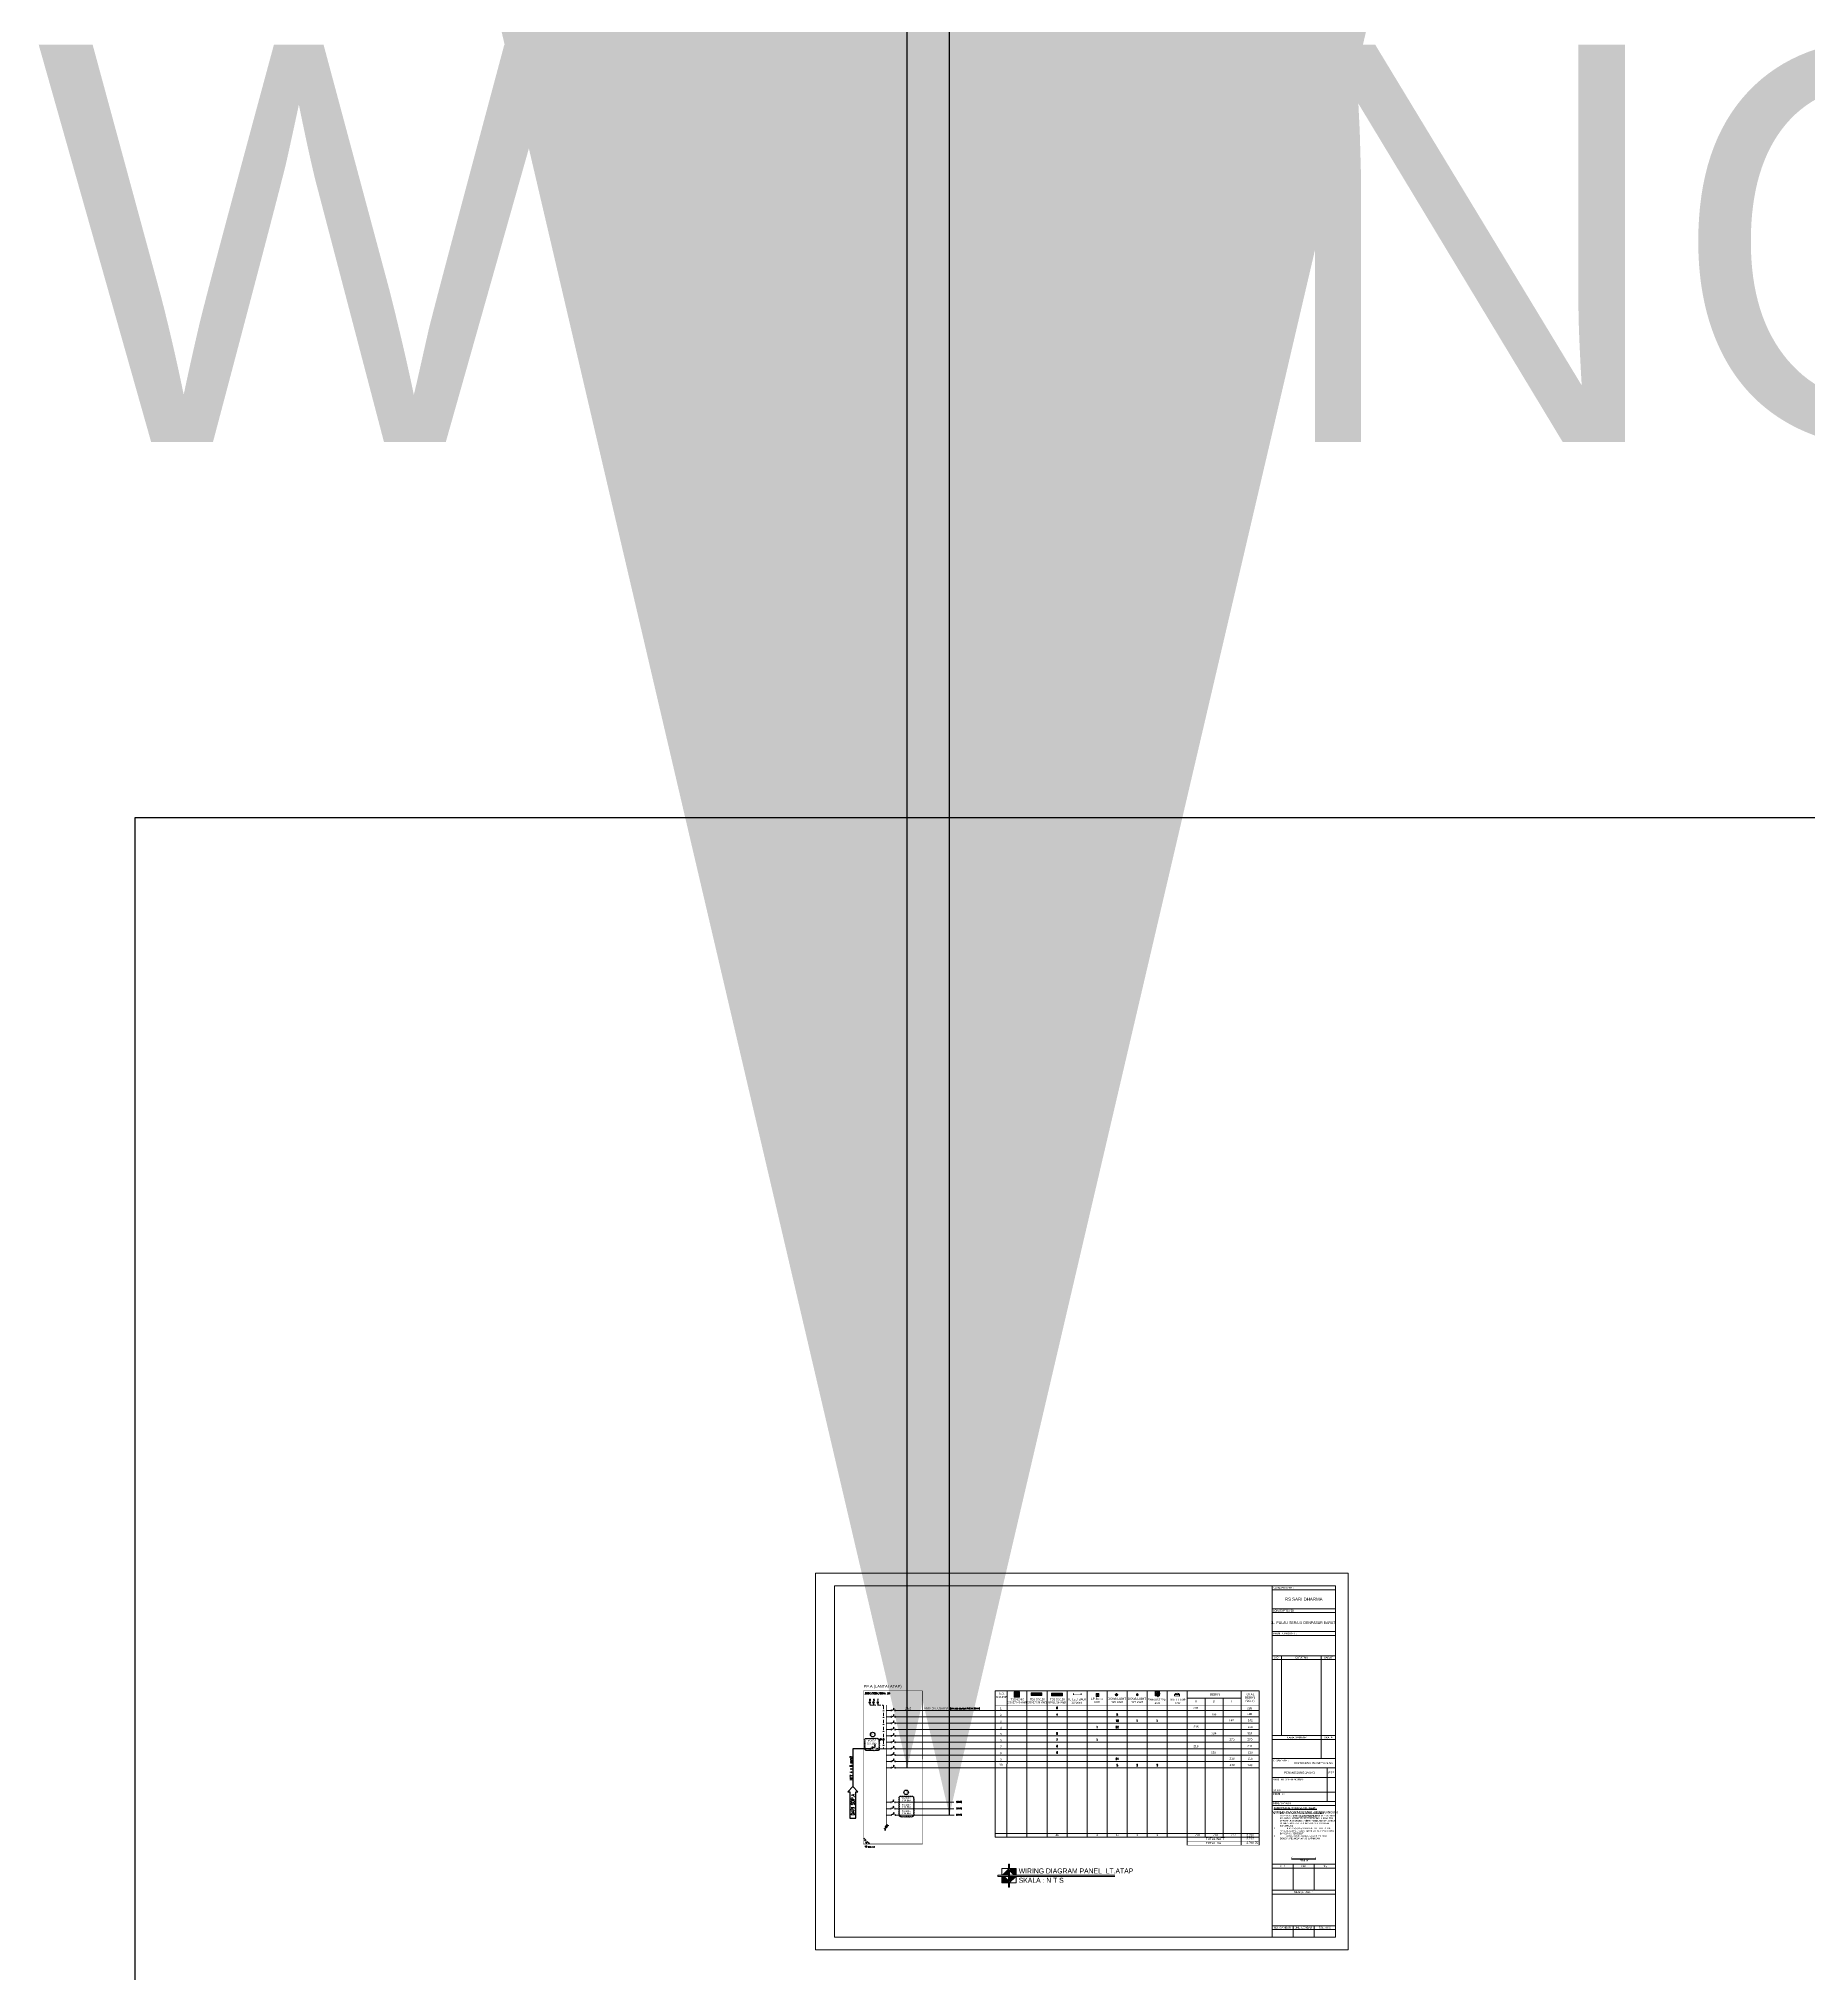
# Model space of a CAD drawing. Header units: inches. Extents: x 31310 to 32350, y 3900 to 5049.
# Drawn here: x 31309.5 to 31588.6, y 4744.3 to 5049.3 of the extents above; entities that cross this region are included whole.
import ezdxf
from ezdxf.enums import TextEntityAlignment as Align

# ---------------------------------------------------------------- set-up
doc = ezdxf.new("R2010")
doc.units = ezdxf.units.IN
doc.header["$MEASUREMENT"] = 0
for name, pattern in [('DASHDOT', [1, 0.5, -0.25, 0, -0.25]), ('DASHDOT2', [0.5, 0.25, -0.125, 0, -0.125]), ('HIDDEN', [0.375, 0.25, -0.125]), ('PHANTOM', [2.5, 1.25, -0.25, 0.25, -0.25, 0.25, -0.25])]:
    doc.linetypes.add(name, pattern=pattern)
doc.layers.add('-KLAMP', color=7, linetype='HIDDEN', lineweight=30, true_color=0x0a0aff)
doc.layers.add('-LAMP', color=7, linetype='Continuous', lineweight=18, true_color=0xff0a0a)
for name, color, linetype in [('-LINE', 1, 'Continuous'), ('-TXT', 7, 'Continuous'), ('BANTU', 7, 'Continuous'), ('COMP', 9, 'Continuous'), ('dg', 8, 'Continuous'), ('DIM', 1, 'Continuous'), ('KBL1', 4, 'Continuous'), ('KBL2', 200, 'Continuous'), ('LL', 6, 'Continuous'), ('PNL', 5, 'Continuous'), ('TEXTKOP', 7, 'Continuous'), ('TXT-ME', 7, 'Continuous')]:
    doc.layers.add(name, color=color, linetype=linetype)
for name, color, linetype, lineweight in [('A-FURN-EQPM', 177, 'Continuous', 0), ('garis elektrikal', 7, 'DASHDOT2', 25), ('Garis tebal', 30, 'Continuous', 0), ('US 0 Sanitair', 9, 'Continuous', 0), ('US-Elevation', 9, 'Continuous', 5), ('US-Text', 42, 'Continuous', 5)]:
    doc.layers.add(name, color=color, linetype=linetype, lineweight=lineweight)
doc.layers.add('KB FRC', color=7, linetype='Continuous', true_color=0xf2180d)
doc.layers.add('LAMPU', color=7, linetype='Continuous', true_color=0xff05ff)
doc.styles.add('1 100', font='GOTHIC.TTF')
doc.styles.add('1 200', font='GOTHIC.TTF', dxfattribs={"height": 300})
doc.styles.add('Arial Narrow', font='ARIALN.TTF')
doc.styles.add('Grap', font='')
doc.styles.add('HF-SM', font='SIMPLEX.SHX', dxfattribs={"width": 0.9, "height": 2.5})
doc.styles.add('RS', font='ROMANS.SHX', dxfattribs={"width": 0.8})
doc.styles.add('S4', font='arial.ttf', dxfattribs={"height": 2.7})
doc.styles.add('SAS2', font='arial.ttf', dxfattribs={"height": 4})
doc.styles.add('TXT', font='romans.shx', dxfattribs={"width": 0.85, "height": 0.25})
doc.styles.get('Grap').set_extended_font_data('Graphite Light')
doc.dimstyles.new('dim200', dxfattribs={"dimscale": 2, "dimtxt": 0.17, "dimasz": 0.12, "dimexe": 0.15, "dimexo": 0.1, "dimgap": 0.06, "dimtad": 1, "dimdec": 1, "dimlfac": 100, "dimzin": 12, "dimdsep": 46, "dimtxsty": 'Grap', "dimblk": 'ar1', "dimcen": 0.09, "dimclrd": 243, "dimclre": 243, "dimclrt": 256, "dimadec": 0, "dimazin": 0, "dimtfac": 1, "dimtdec": 1, "dimtix": 1, "dimtmove": 0, "dimatfit": 3, "dimldrblk": 'ar2', "dimfxl": 1, "dimtolj": 1, "dimtzin": 0, "dimarcsym": 0})

# ---------------------------------------------------------------- blocks, each defined once
blk = doc.blocks.new('A$C5E321F3B')
at = {"layer": 'BANTU'}
for p, q in [((0, 0.5), (1.3, 0.5)), ((0.2, 0.4), (1.1, 0.4)), ((0.4, 1.7), (3.7, 5)), ((0.4, 0.2), (0.9, 0.2)), ((0.6, 3.9), (3.1, 6.3)), ((0.6, 3.2), (3.1, 5.7)), ((0.6, 2.6), (3.1, 5)), ((0.6, 0.2), (0.6, 0))]:
    blk.add_line(p, q, dxfattribs=at)
at = {"layer": 'BANTU', "linetype": 'HIDDEN'}
for q in [(3.1, 3.7), (0.6, 0.5)]:
    blk.add_line((0.6, 1.3), q, dxfattribs=at)
at = {"layer": 'BANTU'}
for centre in [(0.2, 1.5), (3.8, 5.1)]:
    blk.add_circle(centre, 0.215, dxfattribs=at)
blk = doc.blocks.new('-DL PLC 2x11W')
at = {"layer": '-LAMP'}
for p, q in [((-0.17, 0), (0.17, 0)), ((0, 0.17), (0, -0.17))]:
    blk.add_line(p, q, dxfattribs=at)
at = {"layer": 'LAMPU', "lineweight": 30}
blk.add_circle((0, 0), 0.128, dxfattribs=at)
blk = doc.blocks.new('-DL PLC 1x11W')
at = {"layer": '-LAMP'}
for p, q in [((-0.11, 0.1), (0.11, -0.1)), ((0.11, 0.1), (-0.11, -0.1))]:
    blk.add_line(p, q, dxfattribs=at)
at = {"layer": 'LAMPU', "lineweight": 30}
blk.add_circle((0, 0), 0.104, dxfattribs=at)
blk = doc.blocks.new('-BARET 18W')
at = {"layer": '-LAMP', "ltscale": 0.5}
blk.add_lwpolyline([(-0.18, 0.18), (0.18, 0.18), (0.18, -0.18), (-0.18, -0.18)], close=True, dxfattribs=at)
blk.add_circle((0, 0), 0.0768, dxfattribs=at)
blk = doc.blocks.new('fann')
at = {"layer": 'garis elektrikal'}
h = blk.add_hatch(color=251, dxfattribs=at)
h.paths.add_polyline_path([(86746, 557120), (86821, 557120, 0.4142136), (86708, 557232), (86708, 557157, -0.4142136)])
h.paths.add_polyline_path([(86671, 557120), (86596, 557120, 0.4142136), (86708, 557007), (86708, 557082, -0.4142136)])
for p, q in [((86896, 557120), (86521, 557120)), ((86708, 557307), (86708, 556932))]:
    blk.add_line(p, q, dxfattribs=at)
at = {"layer": 'Garis tebal', "color": 3}
blk.add_lwpolyline([(86596, 556970), (86821, 556970, 0.4142136), (86858, 557007), (86858, 557232, 0.4142136), (86821, 557270), (86596, 557270, 0.4142136), (86558, 557232), (86558, 557007, 0.4142136)], format="xyb", close=True, dxfattribs=at)
at = {"layer": 'Garis tebal', "color": 251, "lineweight": -2}
blk.add_lwpolyline([(86596, 557007), (86821, 557007), (86821, 557232), (86596, 557232)], close=True, dxfattribs=at)
at = {"layer": 'Garis tebal', "color": 1}
for radius in [112, 37.5]:
    blk.add_circle((86708, 557120), radius, dxfattribs=at)
at = {"insert": (86616, 556950), "char_height": 75, "width": 84.59, "attachment_point": 1, "style": 'RS'}
blk.add_mtext('{\\fBankGothic Lt BT|b0|i0|c0|p34;\\C3;FAN}', dxfattribs=at)
blk = doc.blocks.new('-TL 1x36W BALK')
at = {"layer": '-LAMP', "ltscale": 0.5}
for p, q in [((-0.48, -0.08), (-0.48, 0.08)), ((0.48, -0.08), (0.48, 0.08))]:
    blk.add_line(p, q, dxfattribs=at)
at = {"layer": '-LAMP', "ltscale": 0.5, "const_width": 0.04}
blk.add_lwpolyline([(0.48, 0), (-0.48, 0)], close=True, dxfattribs=at)
blk = doc.blocks.new('ar1')
at = {"color": 251, "ltscale": 0.13}
for p, q in [((0, 1.05949), (0, -1.05949)), ((1.05949, 0), (-1.05949, 0))]:
    blk.add_line(p, q, dxfattribs=at)
at = {"color": 5, "ltscale": 0.13}
blk.add_line((-0.50051, -0.50051), (0.50051, 0.50051), dxfattribs=at)
blk = doc.blocks.new('ar2')
at = {"layer": 'dg', "color": 251, "ltscale": 0.13}
for points in [[(-0.91175, 0), (-1.07564, 0.25133), (0, 0)], [(-0.91175, 0), (-1.07564, -0.25133), (0, 0)]]:
    blk.add_solid(points, dxfattribs=at)
at = {"layer": 'DIM', "color": 251, "ltscale": 0.13}
blk.add_line((0, 0), (-1.29079, 0), dxfattribs=at)
blk = doc.blocks.new('_ClosedBlank')
at = {"color": 0, "linetype": 'ByBlock', "lineweight": -2}
for p, q in [((-1, 0.2), (0, 0)), ((-1, 0.2), (-1, -0.2)), ((0, 0), (-1, -0.2))]:
    blk.add_line(p, q, dxfattribs=at)
blk = doc.blocks.new('-mcb1p')
at = {"layer": '-LINE', "color": 7}
blk.add_line((0.52, 0.01), (0.46, 0.22), dxfattribs=at)
at = {"layer": '-LINE', "color": 2, "const_width": 0.04}
blk.add_lwpolyline([(0.05, 0.01), (0.76, 0.18)], dxfattribs=at)
at = {"layer": '-LINE', "color": 7}
blk.add_lwpolyline([(0.3, 0.32), (0.36, 0.09)], dxfattribs=at)
at = {"layer": '-LINE', "color": 2}
for centre in [(0, 0), (0.79, 0)]:
    blk.add_circle(centre, 0.05, dxfattribs=at)
at = {"layer": '-LINE', "color": 7, "xscale": 0.1800000000000017, "yscale": 0.1800000000000017, "zscale": 0.1800000000000017, "rotation": 103.89650610379}
blk.add_blockref('_ClosedBlank', (0.26, 0.49), dxfattribs=at)
blk = doc.blocks.new('-mcb3p')
at = {"layer": '-LINE', "color": 7}
for p, q in [((0.49, 0.01), (0.43, 0.21)), ((0.56, 0), (0.49, 0.28)), ((0.61, 0.04), (0.56, 0.25))]:
    blk.add_line(p, q, dxfattribs=at)
at = {"layer": '-LINE', "color": 2, "const_width": 0.04}
blk.add_lwpolyline([(0.05, 0.01), (0.76, 0.18)], dxfattribs=at)
at = {"layer": '-LINE', "color": 7}
blk.add_lwpolyline([(0.27, 0.31), (0.33, 0.08)], dxfattribs=at)
at = {"layer": '-LINE', "color": 2}
for centre in [(0, 0), (0.79, 0)]:
    blk.add_circle(centre, 0.05, dxfattribs=at)
at = {"layer": '-LINE', "color": 7, "xscale": 0.1800000000000017, "yscale": 0.1800000000000017, "zscale": 0.1800000000000017, "rotation": 103.8965061037899}
blk.add_blockref('_ClosedBlank', (0.23, 0.49), dxfattribs=at)
blk = doc.blocks.new('REGWH')
at = {"layer": '-KLAMP', "linetype": 'ByBlock'}
h = blk.add_hatch(dxfattribs=at)
h.set_pattern_fill('ANSI31', color=256, scale=0.3)
h.set_pattern_definition([(45, (-63.111977, -965.23732), (-0.0265165043, 0.0265165043), [])])
h.paths.add_polyline_path([(-0.81, 1), (0.37, 1), (0.37, 0.72), (-0.81, 0.72)])
at = {"layer": '-LAMP'}
for p, q in [((-0.82, 1.01), (0.38, 1.01)), ((-0.82, 1.01), (-0.82, 0.71)), ((-0.82, 0.71), (0.38, 0.71)), ((-0.81, 1), (0.37, 1)), ((-0.81, 0.72), (-0.81, 1)), ((-0.81, 0.93), (0.37, 0.93)), ((-0.81, 0.89), (0.37, 0.89)), ((-0.81, 0.82), (0.37, 0.82)), ((-0.81, 0.77), (0.37, 0.77)), ((0.37, 0.72), (-0.81, 0.72)), ((0.37, 1), (0.37, 0.72)), ((0.38, 1.01), (0.38, 0.71))]:
    blk.add_line(p, q, dxfattribs=at)
blk = doc.blocks.new('TEHHW')
at = {"layer": '-LAMP'}
for p, q in [((-0.87, 0.54, 0), (0.33, 0.54, 0)), ((-0.87, 0.54, 0), (-0.87, 0.24, 0)), ((-0.87, 0.24, 0), (0.33, 0.24, 0)), ((-0.86, 0.53, 0), (0.32, 0.53, 0)), ((-0.86, 0.24, 0), (-0.86, 0.53, 0)), ((-0.86, 0.46, 0), (0.32, 0.46, 0)), ((-0.86, 0.42, 0), (0.32, 0.42, 0)), ((-0.86, 0.35, 0), (0.32, 0.35, 0)), ((-0.86, 0.3, 0), (0.32, 0.3, 0)), ((0.32, 0.24, 0), (-0.86, 0.24, 0)), ((0.32, 0.53, 0), (0.32, 0.24, 0)), ((0.33, 0.54, 0), (0.33, 0.24, 0))]:
    blk.add_line(p, q, dxfattribs=at)
blk.add_line((-0.87, 0.54, 0), (0.33, 0.24, 0))
blk = doc.blocks.new('LED PANEL')
at = {"layer": '-LAMP', "ltscale": 0.02}
h = blk.add_hatch(dxfattribs=at)
h.set_pattern_fill('ANSI31', color=256, scale=146.341125, style=0)
h.set_pattern_definition([(45, (-4744.29, 79197.612), (-12.93485, 12.93485), [])])
h.paths.add_polyline_path([(-4164, 79778), (-4744, 79778), (-4744, 79198), (-4164, 79198)])
at = {"layer": '-LAMP'}
for p, q in [((-4754, 79788), (-4154, 79788)), ((-4754, 79788), (-4754, 79188)), ((-4154, 79788), (-4154, 79188)), ((-4754, 79188), (-4154, 79188))]:
    blk.add_line(p, q, dxfattribs=at)
blk.add_lwpolyline([(-4744, 79778), (-4164, 79778), (-4164, 79198), (-4744, 79198)], close=True, dxfattribs=at)
at = {"color": 1}
blk.add_line((-4754, 79788), (-4154, 79188), dxfattribs=at)
blk = doc.blocks.new('EGSEHS')
at = {"layer": '-LAMP'}
for p, q in [((-0.43, 0.35), (-0.43, 0.23)), ((-0.08, 0.34), (-0.43, 0.35)), ((-0.43, 0.23), (-0.08, 0.23)), ((-0.08, 0.23), (-0.08, 0.34))]:
    blk.add_line(p, q, dxfattribs=at)
blk.add_arc((-0.26, 0.35), 0.212, 213.6098, 326.3902, dxfattribs=at)
blk = doc.blocks.new('erthrhhrthre')
for p, q in [((-229.5, 130.04), (-229.5, 40.94)), ((-103.5, 130.04), (-229.5, 130.04)), ((-103.5, 40.94), (-103.5, 130.04)), ((-121.5, 121.64), (-106.5, 121.64)), ((-121.5, 116.24), (-106.5, 116.24)), ((-121.5, 110.54), (-106.5, 110.54)), ((-121.5, 91.64), (-106.5, 91.64)), ((-121.5, 86.24), (-106.5, 86.24)), ((-121.5, 83.99), (-106.5, 83.99)), ((-121.5, 76.04), (-106.5, 76.04)), ((-121.5, 61.2), (-106.5, 61.2)), ((-121.5, 55.05), (-106.5, 55.05)), ((-121.5, 46.64), (-106.5, 46.64)), ((-229.5, 40.94), (-103.5, 40.94))]:
    blk.add_line(p, q)
at = {"color": 5}
for p, q in [((-225, 127.04), (-225, 43.94)), ((-106.5, 127.04), (-225, 127.04)), ((-121.5, 43.94), (-121.5, 127.04)), ((-106.5, 43.94), (-106.5, 127.04)), ((-225, 43.94), (-106.5, 43.94))]:
    blk.add_line(p, q, dxfattribs=at)
at = {"ltscale": 8}
for p, q in [((-121.5, 126.14), (-106.5, 126.14)), ((-121.5, 120.74), (-106.5, 120.74)), ((-121.5, 115.34), (-106.5, 115.34)), ((-119.25, 91.64), (-119.25, 110.54)), ((-109.86, 86.24), (-109.86, 110.54)), ((-121.5, 109.64), (-106.5, 109.64)), ((-121.5, 90.74), (-106.5, 90.74)), ((-108.47, 83.99), (-108.47, 76.04)), ((-121.5, 81.74), (-106.5, 81.74)), ((-121.5, 78.29), (-106.5, 78.29)), ((-121.5, 75.14), (-106.5, 75.14)), ((-121.5, 60.3), (-106.5, 60.3)), ((-116.5, 61.2), (-116.5, 55.05)), ((-111.5, 61.2), (-111.5, 55.05)), ((-121.5, 54.15), (-106.5, 54.15)), ((-121.5, 45.74), (-106.5, 45.74))]:
    blk.add_line(p, q, dxfattribs=at)
at = {"ltscale": 5}
for p, q in [((-116.5, 43.94), (-116.5, 46.64)), ((-111.5, 43.94), (-111.5, 46.64))]:
    blk.add_line(p, q, dxfattribs=at)
at = {"layer": 'A-FURN-EQPM', "color": 0, "linetype": 'ByBlock', "lineweight": -2, "ltscale": 0.25}
blk.add_lwpolyline([(-229.5, 40.94), (-103.5, 40.94), (-103.5, 130.04), (-229.5, 130.04)], close=True, dxfattribs=at)
at = {"layer": 'TEXTKOP', "style": '1 100'}
for s, height, p in [('NAMA PROYEK :', 0.45, (-121.25, 126.59)), ('LOKASI PROYEK :', 0.45, (-121.25, 121.19)), ('PEMILIK PROYEK :', 0.45, (-121.25, 115.79)), ('DIGAMBAR :', 0.45, (-121.25, 85.75)), ('I PUTU NOVA PRASETYA S.Ars', 0.45, (-116.26, 85.14)), ('ARSITEK / PERENCANA :', 0.45, (-121.25, 81.25)), ('PEMILIK :', 0.45, (-121.25, 77.8)), ('NO SKA :', 0.346, (-121.23, 78.74)), ('PERNYATAAN :', 0.45, (-121.25, 75.59))]:
    blk.add_text(s, height=height, dxfattribs=at).set_placement(p, align=Align.MIDDLE_LEFT)
at = {"layer": 'TEXTKOP', "style": '1 100', "oblique": 0}
for s, height, p in [('RS SARI DHARMA', 0.75, (-114, 123.89)), ('JL. PULAU SERAM, DENPASAR BARAT ', 0.6, (-114.04, 118.35))]:
    blk.add_text(s, height=height, rotation=359.9915, dxfattribs=at).set_placement(p, align=Align.MIDDLE_CENTER)
at = {"layer": 'TEXTKOP', "style": '1 100'}
for s, height, p in [('NO.', 0.45, (-120.38, 110.09)), ('CATATAN', 0.45, (-114.56, 110.09)), ('PARAF', 0.45, (-108.18, 110.09)), ('NAMA GAMBAR', 0.45, (-115.68, 91.19)), ('SKALA', 0.45, (-108.18, 91.19)), ('PENANGGUNG JAWAB', 0.48, (-114.99, 82.87)), ('PRF', 0.48, (-107.49, 82.87)), ('MENGETAHUI :', 0.45, (-114, 54.6)), ('NO. GAMBAR', 0.45, (-119, 46.19)), ('JML. LEMBAR', 0.45, (-114, 46.19)), ('TGL. ACC', 0.45, (-109, 46.19))]:
    blk.add_text(s, height=height, dxfattribs=at).set_placement(p, align=Align.MIDDLE_CENTER)
for s, p in [('DIP', (-119, 60.75)), ('DIK', (-114, 60.75)), ('DIS', (-109, 60.75))]:
    blk.add_text(s, height=0.45, dxfattribs=at).set_placement(p, align=Align.MIDDLE)
at = {"layer": 'TEXTKOP', "ltscale": 5, "style": '1 200'}
for s, insert, char_height, width, attachment_point in [('{\\H1.083x;\\LKAMI SEBAGAI PENANGGUNG JAWAB :\\P\\H0.9234x;\\P\\pxt4;}1. ^IBERTANGGUNG JAWAB PENUH TERHADAP  ^I^IBANGUNAN YANG TELAH BERDIRI BAIK MENYANGKUT ^IKEKUATAN ^IKONSTRUKSI, KEKOKOHAN & KUALITAS ^ISTRUKTUR BANGUNAN SERTA KESELAMATAN UMUM ^IDILINGKUNGAN SEKITARNYA DARI KEGAGALAN ^IKONSTRUKSI.\\P\\pi-4,l4,t8;2.^IBERTANGGUNG JAWAB PENUH TERHADAP SEGALA DAMPAK YANG TIMBUL AKIBAT BERDIRINYA BANGUNAN TERSEBUT.\\P3.^IMENYATAKAN BAHWA GAMBAR SESUAI DENGAN PELAKSANAAN DI LAPANGAN', (-121.05, 74.72), 0.36, 14.2351, 1), ('{\\L( ............................. )\\P\\H0.8333x;\\l PEMILIK}', (-114, 63.01), 0.45, 15, 2)]:
    blk.add_mtext(s, dxfattribs=dict(at, insert=insert, char_height=char_height, width=width, attachment_point=attachment_point))

msp = doc.modelspace()

# ---------------------------------------------------------------- hatches: boundary and pattern name
at = {"layer": 'US-Text', "ltscale": 5}
for points in [[(31461.49, 4759.6), (31461.41, 4759.6), (31461.41, 4758.56), (31462.45, 4758.56), (31462.45, 4758.64)], [(31462.62, 4760.82), (31462.62, 4760.73), (31463.58, 4759.77), (31463.67, 4759.77), (31463.67, 4760.82)]]:
    msp.add_hatch(color=256, dxfattribs=at).paths.add_polyline_path(points)
h = msp.add_hatch(color=256, dxfattribs=at)
h.paths.add_polyline_path([(31462.45, 4759.77), (31462.45, 4760.49), (31461.74, 4759.77)])
h.paths.add_polyline_path([(31463.34, 4759.6), (31462.62, 4759.6), (31462.62, 4758.88)])

# ---------------------------------------------------------------- linework, layer by layer
at = {"layer": '-LINE'}
for p, q in [((31440.68, 4779.73), (31437.91, 4779.73)), ((31437.91, 4779.73), (31437.91, 4773.78))]:
    msp.add_line(p, q, dxfattribs=at)
at = {"layer": '-LINE', "color": 8, "linetype": 'HIDDEN', "ltscale": 2}
msp.add_line((31440.52, 4764.71), (31439.59, 4765.65), dxfattribs=at)
at = {"layer": '-LINE', "color": 7, "linetype": 'DASHDOT', "ltscale": 0.7}
msp.add_line((31439.98, 4765), (31439.98, 4764.36), dxfattribs=at)
at = {"layer": '-LINE', "color": 7}
for p, q in [((31439.78, 4764.36), (31440.18, 4764.36)), ((31439.84, 4764.28), (31440.11, 4764.28)), ((31439.93, 4764.21), (31440.03, 4764.21))]:
    msp.add_line(p, q, dxfattribs=at)
at = {"layer": '-LINE', "color": 7, "linetype": 'DASHDOT', "ltscale": 0.7}
msp.add_circle((31439.98, 4765), 0.0559, dxfattribs=at)
at = {"color": 3}
msp.add_lwpolyline([(31324.75, 4926.56), (32143.08, 4926.56), (32143.08, 3899.71), (31324.75, 3899.71)], close=True, dxfattribs=at)
at = {"layer": 'BANTU', "linetype": 'Continuous', "lineweight": 0}
for p, q in [((31460.36, 4788.84), (31460.36, 4765.79)), ((31501.96, 4788.83), (31460.36, 4788.84)), ((31462.21, 4788.84), (31462.2, 4765.79)), ((31465.36, 4788.84), (31465.36, 4765.79)), ((31468.52, 4788.84), (31468.52, 4765.79)), ((31471.68, 4788.84), (31471.68, 4765.79)), ((31474.84, 4788.84), (31474.83, 4765.79)), ((31477.99, 4788.84), (31477.99, 4765.79)), ((31481.15, 4788.84), (31481.15, 4765.79)), ((31481.15, 4788.84), (31481.15, 4765.79)), ((31484.31, 4788.84), (31484.31, 4765.79)), ((31487.47, 4788.84), (31487.46, 4765.79)), ((31490.63, 4788.84), (31490.62, 4764.49)), ((31490.63, 4788.84), (31490.62, 4764.49)), ((31490.63, 4788.84), (31490.62, 4764.49)), ((31490.63, 4788.84), (31490.62, 4764.49)), ((31490.62, 4788.84), (31490.62, 4764.49)), ((31490.63, 4788.83), (31490.62, 4764.49)), ((31490.63, 4788.83), (31490.62, 4764.49)), ((31490.63, 4788.83), (31490.63, 4764.49)), ((31493.46, 4787.71), (31493.46, 4765.79)), ((31496.29, 4787.71), (31496.29, 4765.79)), ((31499.12, 4788.84), (31499.12, 4764.49)), ((31501.96, 4788.84), (31501.96, 4764.49)), ((31443.18, 4785.75), (31443.91, 4785.75)), ((31443.18, 4784.75), (31443.91, 4784.75)), ((31443.18, 4783.75), (31443.91, 4783.75)), ((31444.52, 4785.75), (31460.36, 4785.75)), ((31444.52, 4784.75), (31460.36, 4784.75)), ((31444.52, 4783.75), (31460.36, 4783.75)), ((31460.36, 4785.75), (31501.96, 4785.75)), ((31460.36, 4784.75), (31501.96, 4784.75)), ((31460.36, 4783.75), (31501.96, 4783.74)), ((31443.18, 4782.74), (31443.91, 4782.74)), ((31443.18, 4781.74), (31443.91, 4781.74)), ((31443.18, 4780.73), (31443.91, 4780.73)), ((31444.52, 4782.74), (31460.36, 4782.74)), ((31444.52, 4781.74), (31460.36, 4781.74)), ((31444.52, 4780.73), (31460.36, 4780.73)), ((31460.36, 4782.74), (31501.96, 4782.74)), ((31460.36, 4781.74), (31501.96, 4781.74)), ((31460.36, 4780.73), (31501.96, 4780.73)), ((31443.18, 4779.73), (31443.91, 4779.73)), ((31443.18, 4778.72), (31443.91, 4778.72)), ((31443.18, 4777.72), (31443.91, 4777.72)), ((31444.52, 4779.73), (31460.36, 4779.73)), ((31444.52, 4778.72), (31460.36, 4778.72)), ((31444.52, 4777.72), (31460.36, 4777.72)), ((31460.36, 4779.73), (31501.96, 4779.73)), ((31460.36, 4778.72), (31501.96, 4778.72)), ((31460.36, 4777.72), (31501.96, 4777.72)), ((31443.18, 4776.72), (31443.91, 4776.72)), ((31444.52, 4776.72), (31460.36, 4776.72)), ((31460.36, 4776.72), (31501.96, 4776.72)), ((31444.49, 4771.28), (31453.85, 4771.28)), ((31444.49, 4770.27), (31453.85, 4770.27)), ((31444.54, 4769.27), (31453.9, 4769.27)), ((31501.95, 4765.79), (31460.36, 4765.79))]:
    msp.add_line(p, q, dxfattribs=at)
at = {"layer": 'BANTU', "color": 4, "linetype": 'Continuous', "lineweight": 0}
msp.add_line((31439.82, 4765.28), (31439.76, 4765.22), dxfattribs=at)
at = {"layer": 'BANTU', "linetype": 'Continuous', "lineweight": 0, "const_width": 0.0513}
for points in [[(31460.36, 4786.58), (31501.96, 4786.58)], [(31490.62, 4765.15), (31501.96, 4765.15)], [(31490.62, 4764.49), (31501.96, 4764.49)]]:
    msp.add_lwpolyline(points, dxfattribs=at)
at = {"layer": 'BANTU', "linetype": 'Continuous', "lineweight": 0}
for points in [[(31490.63, 4787.71), (31499.12, 4787.71)], [(31501.95, 4766.36), (31460.35, 4766.36)]]:
    msp.add_lwpolyline(points, dxfattribs=at)
at = {"layer": 'BANTU', "color": 4, "linetype": 'Continuous', "lineweight": 0}
msp.add_circle((31439.79, 4765.25), 0.0233, dxfattribs=at)
at = {"layer": 'COMP', "color": 9, "lineweight": 0}
for p, q in [((31442.8, 4781.34), (31442.69, 4781.34)), ((31442.69, 4781.34), (31442.69, 4781.03)), ((31442.69, 4781.03), (31442.8, 4781.03)), ((31442.8, 4781.34), (31442.8, 4781.03))]:
    msp.add_line(p, q, dxfattribs=at)
for points in [[(31442.88, 4781.19), (31442.61, 4781.19)], [(31442.64, 4781.22), (31442.85, 4781.22)], [(31442.64, 4781.16), (31442.85, 4781.16)]]:
    msp.add_lwpolyline(points, dxfattribs=at)
at = {"layer": 'KB FRC', "color": 2, "elevation": 0}
for points in [[(31439.85, 4781.28, -0.520567), (31440.15, 4781.28, -0.520567), (31440.43, 4781.28, -0.520567), (31440.68, 4781.28, -0.520567), (31440.91, 4781.28, -0.520567), (31441.18, 4781.28, -0.520567), (31441.51, 4781.28, -0.520567), (31441.85, 4781.28, -0.520567), (31442.01, 4781.09, -0.520567), (31442.01, 4780.87, -0.520567), (31442.01, 4780.65, -0.520567), (31442.01, 4780.35, -0.520567), (31442.01, 4780.02, -0.520567), (31442.01, 4779.81, -0.520567), (31441.97, 4779.5, -0.520567), (31441.74, 4779.5, -0.520567), (31441.44, 4779.5, -0.520567), (31441.09, 4779.5, -0.520567), (31440.79, 4779.5, -0.520567), (31440.49, 4779.5, -0.520567), (31440.22, 4779.5, -0.520567), (31439.93, 4779.5, -0.520567), (31439.85, 4779.62, -0.520567), (31439.85, 4779.91, -0.520567), (31439.85, 4780.19, -0.520567), (31439.85, 4780.44, -0.520567), (31439.85, 4780.64, -0.520567), (31439.85, 4780.94, -0.520567)], [(31445.28, 4772.16, -0.520567), (31445.58, 4772.16, -0.520567), (31445.88, 4772.16, -0.520567), (31446.18, 4772.16, -0.520567), (31446.49, 4772.16, -0.520567), (31446.79, 4772.16, -0.520567), (31447.09, 4772.16, -0.520567), (31447.39, 4772.16, -0.520567), (31447.44, 4771.9, -0.520567), (31447.44, 4771.6, -0.520567), (31447.44, 4771.3, -0.520567), (31447.44, 4771, -0.520567), (31447.44, 4770.7, -0.520567), (31447.44, 4770.39, -0.520567), (31447.44, 4770.09, -0.520567), (31447.44, 4769.79, -0.520567), (31447.44, 4769.49, -0.520567), (31447.44, 4769.19, -0.520567), (31447.3, 4769.02, -0.520567), (31447, 4769.02, -0.520567), (31446.7, 4769.02, -0.520567), (31446.4, 4769.02, -0.520567), (31446.09, 4769.02, -0.520567), (31445.79, 4769.02, -0.520567), (31445.49, 4769.02, -0.520567), (31445.28, 4769.11, -0.520567), (31445.28, 4769.41, -0.520567), (31445.28, 4769.71, -0.520567), (31445.28, 4770.01, -0.520567), (31445.28, 4770.32, -0.520567), (31445.28, 4770.62, -0.520567), (31445.28, 4770.92, -0.520567), (31445.28, 4771.22, -0.520567), (31445.28, 4771.52, -0.520567), (31445.28, 4771.83, -0.520567)]]:
    msp.add_lwpolyline(points, format="xyb", close=True, dxfattribs=at)
at = {"layer": 'KB FRC', "color": 2}
for centre in [(31441.02, 4781.95), (31446.31, 4772.84, 0)]:
    msp.add_circle(centre, 0.357, dxfattribs=at)
at = {"layer": 'KBL1', "color": 4, "linetype": 'DASHDOT', "lineweight": 0}
for p, q in [((31440.56, 4786.87), (31440.56, 4786.73)), ((31440.69, 4786.6), (31440.56, 4786.73)), ((31440.69, 4786.6), (31442.62, 4786.6)), ((31441.16, 4786.87), (31441.16, 4786.73)), ((31441.28, 4786.6), (31441.16, 4786.73)), ((31441.82, 4786.87), (31441.82, 4786.73)), ((31441.94, 4786.6), (31441.82, 4786.73)), ((31442.74, 4786.47), (31442.62, 4786.6)), ((31442.74, 4786.47), (31442.74, 4779.73)), ((31442.74, 4781.02), (31442.74, 4779.73))]:
    msp.add_line(p, q, dxfattribs=at)
at = {"layer": 'KBL1', "color": 4, "linetype": 'Continuous', "lineweight": 0}
for p, q in [((31443.16, 4771.28), (31443.89, 4771.28)), ((31443.16, 4770.27), (31443.89, 4770.27)), ((31443.2, 4769.27), (31443.93, 4769.27))]:
    msp.add_line(p, q, dxfattribs=at)
at = {"layer": 'KBL2', "linetype": 'Continuous', "lineweight": 0}
msp.add_line((31443.18, 4779.73), (31441.79, 4779.73), dxfattribs=at)
at = {"layer": 'KBL2', "linetype": 'Continuous', "lineweight": 0, "const_width": 0.0665}
msp.add_lwpolyline([(31443.18, 4786.6), (31443.18, 4767.6)], dxfattribs=at)
at = {"layer": 'LAMPU', "color": 9, "lineweight": 0}
for p, q in [((31440.47, 4786.92), (31440.65, 4787.09)), ((31440.47, 4787.09), (31440.65, 4786.92)), ((31441.08, 4786.92), (31441.26, 4787.09)), ((31441.08, 4787.09), (31441.26, 4786.92)), ((31441.73, 4786.92), (31441.91, 4787.09)), ((31441.73, 4787.09), (31441.91, 4786.92))]:
    msp.add_line(p, q, dxfattribs=at)
for centre, radius in [((31440.56, 4787), 0.144), ((31440.56, 4787), 0.125), ((31441.17, 4787.01), 0.144), ((31441.17, 4787.01), 0.125), ((31441.82, 4787.01), 0.144), ((31441.82, 4787.01), 0.125)]:
    msp.add_circle(centre, radius, dxfattribs=at)
at = {"layer": 'LL', "linetype": 'Continuous'}
msp.add_lwpolyline([(31437.91, 4773.78), (31437.13, 4772.92), (31437.44, 4772.92), (31437.44, 4768.79), (31438.39, 4768.79), (31438.39, 4772.92), (31438.7, 4772.92), (31437.91, 4773.78)], dxfattribs=at)
at = {"layer": 'PNL', "color": 7, "linetype": 'PHANTOM', "lineweight": 0, "ltscale": 0.9, "const_width": 0.0849}
msp.add_lwpolyline([(31439.58, 4788.84), (31448.87, 4788.84), (31448.88, 4764.69), (31439.59, 4764.69)], close=True, dxfattribs=at)
at = {"layer": 'US-Text', "ltscale": 5}
for p, q in [((31460.75, 4759.77), (31462.45, 4759.77)), ((31460.75, 4759.77), (31460.75, 4759.6)), ((31460.75, 4759.6), (31462.45, 4759.6)), ((31462.45, 4760.82), (31461.41, 4760.82)), ((31461.41, 4759.77), (31461.41, 4760.82)), ((31461.41, 4759.6), (31461.41, 4758.56)), ((31462.45, 4760.73), (31462.45, 4761.51)), ((31462.62, 4761.51), (31462.45, 4761.51)), ((31462.45, 4758.88), (31462.45, 4760.49)), ((31462.45, 4757.87), (31462.45, 4758.64)), ((31462.62, 4760.73), (31462.62, 4761.51)), ((31462.62, 4760.82), (31463.67, 4760.82)), ((31462.62, 4758.88), (31462.62, 4760.49)), ((31462.62, 4757.87), (31462.62, 4758.64)), ((31463.67, 4759.77), (31463.67, 4760.82)), ((31463.67, 4759.6), (31463.67, 4758.56)), ((31462.45, 4758.56), (31461.41, 4758.56)), ((31462.62, 4757.87), (31462.45, 4757.87)), ((31462.62, 4758.56), (31463.67, 4758.56))]:
    msp.add_line(p, q, dxfattribs=at)
for points in [[(31461.49, 4759.77), (31462.54, 4760.82), (31463.58, 4759.77)], [(31463.58, 4759.6), (31462.54, 4758.56), (31461.49, 4759.6)], [(31461.74, 4759.77), (31462.54, 4760.58), (31463.34, 4759.77)], [(31463.34, 4759.6), (31462.54, 4758.8), (31461.74, 4759.6)]]:
    msp.add_lwpolyline(points, dxfattribs=at)
at = {"layer": 'US-Text'}
msp.add_lwpolyline([(31479.22, 4759.6), (31462.62, 4759.6), (31462.62, 4759.77), (31479.22, 4759.77)], dxfattribs=at)

# ---------------------------------------------------------------- block references
at = {"layer": '-LAMP'}
for name, p, xscale, yscale, zscale in [('LED PANEL', (31470.1, 4675.38, 0), 0.001420073794218211, 0.001420073794218211, 0.001420073794218211), ('REGWH', (31467.19, 4787.1), 1.411061065500582, 1.411061065500582, 1.411061065500582), ('TEHHW', (31470.49, 4787.72, 0), 1.458820054852296, 1.458820054852296, 1.458820054852296), ('-TL 1x36W BALK', (31473.3, 4788.3, -297.76), 1.30800326667562, 1.30800326667562, 1.30800326667562), ('-BARET 18W', (31476.48, 4788.2), 1.269954958922828, 1.269954958922828, 1.269954958922828), ('-DL PLC 1x11W', (31482.75, 4788.25), -1.269954958922828, 1.269954958922828, 1.269954958922828)]:
    msp.add_blockref(name, p, dxfattribs=dict(at, xscale=xscale, yscale=yscale, zscale=zscale))
at = {"layer": '-LAMP', "rotation": 180}
for name, p, xscale, yscale, zscale in [('-DL PLC 2x11W', (31479.48, 4788.24), 1.269954958922828, 1.269954958922828, 1.269954958922828), ('EGSEHS', (31488.48, 4788.76), 2.116591597441947, 2.116591597441947, 2.116591597441947)]:
    msp.add_blockref(name, p, dxfattribs=dict(at, xscale=xscale, yscale=yscale, zscale=zscale))
at = {"layer": '-LINE', "xscale": -0.7815107439525097, "yscale": 0.7815107439525097, "zscale": 0.7815107439525097, "rotation": 3.415092209024806e-08}
for p in [(31444.57, 4785.75), (31444.57, 4784.75), (31444.57, 4783.75), (31444.57, 4782.74), (31444.57, 4781.74), (31444.57, 4780.73), (31444.57, 4779.73), (31444.57, 4778.72), (31444.57, 4777.72), (31444.57, 4776.72), (31444.54, 4771.28), (31444.54, 4770.27), (31444.59, 4769.27)]:
    msp.add_blockref('-mcb1p', p, dxfattribs=at)
at = {"layer": '-LINE', "xscale": -1.302517906587516, "yscale": 1.302517906587516, "zscale": 1.302517906587516}
msp.add_blockref('-mcb3p', (31441.73, 4779.73), dxfattribs=at)
at = {"layer": 'LAMPU', "linetype": 'Continuous', "lineweight": 0, "xscale": 0.1447033715563977, "yscale": 0.1447033715563977, "zscale": 0.1447033715563977}
msp.add_blockref('A$C5E321F3B', (31442.91, 4766.88), dxfattribs=at)
at = {"layer": 'TXT-ME', "color": 7, "xscale": 0.002285918930684854, "yscale": 0.002285918930684854, "zscale": 0.002285918930684854}
msp.add_blockref('fann', (31287.72, 3514.87), dxfattribs=at)
at = {"layer": 'US-Elevation', "color": 1, "xscale": 0.6666666666678793, "yscale": 0.6666666666678793, "zscale": 0.6666666666678793}
msp.add_blockref('erthrhhrthre', (31585, 4720.7), dxfattribs=at)

# ---------------------------------------------------------------- texts
at = {"layer": '-TXT', "style": 'TXT', "width": 0.85}
for s, height, p in [('(dlm pipa counduit PVC HI 20mm)', 0.2222, (31453.19, 4785.96)), ('BC 6 mm2', 0.156, (31440.29, 4764.15))]:
    msp.add_text(s, height=height, dxfattribs=at).set_placement(p)
for s, p in [('8', (31470.11, 4785.99)), ('4', (31470.11, 4784.98)), ('1', (31476.42, 4782.98)), ('22', (31479.58, 4782.98)), ('10', (31479.58, 4783.98)), ('6', (31479.58, 4784.98)), ('1', (31482.73, 4783.98)), ('1', (31485.89, 4783.98)), ('9', (31470.11, 4781.97)), ('7', (31470.11, 4780.97)), ('6', (31470.11, 4779.96)), ('1', (31476.42, 4780.97)), ('6', (31470.11, 4778.96)), ('24', (31479.58, 4777.95)), ('5', (31479.59, 4776.95)), ('2', (31482.74, 4776.95)), ('2', (31485.9, 4776.95))]:
    msp.add_text(s, height=0.317, dxfattribs=at).set_placement(p, align=Align.CENTER)
for s, height, p in [('NYY 4 x 6 mm2', 0.381, (31437.8, 4774.77)), ('DARI SDP.A', 0.508, (31438.15, 4769.2))]:
    msp.add_text(s, height=height, rotation=90, dxfattribs=at).set_placement(p)
at = {"layer": 'TXT-ME', "color": 7, "lineweight": 0, "style": 'S4'}
for s, height, p in [('WIRING RS SARI DARMA', 62.6677, (31829.51, 5017.1)), ('GRUOP', 0.335, (31461.33, 4787.87)), ('NO.', 0.335, (31461.4, 4788.4)), ('1', 0.335, (31461.24, 4786.06)), ('COVER 40 Watt', 0.3017, (31463.76, 4787.04)), ('TBS 60x60', 0.302, (31463.83, 4787.51)), ('COVER 36 Watt', 0.3017, (31466.91, 4787.04)), ('TBS 30x120', 0.302, (31466.99, 4787.51)), ('GRILL 36 Watt', 0.3017, (31470.07, 4787.04)), ('TBS 30x120', 0.302, (31470.15, 4787.51)), ('TL LED BALK', 0.3353, (31473.24, 4787.52)), ('36 Watt', 0.335, (31473.17, 4786.99)), ('DOWNLIGHT', 0.335, (31479.56, 4787.59)), ('1x9 Watt', 0.335, (31479.56, 4787.08)), ('DOWNLIGHT', 0.335, (31482.72, 4787.59)), ('1x7 Watt', 0.335, (31482.72, 4787.08)), ('288', 0.335, (31491.98, 4786.14)), ('R', 0.335, (31491.99, 4787.2)), ('BEBAN', 0.335, (31495.03, 4788.28)), ('S', 0.335, (31494.82, 4787.2)), ('T', 0.335, (31497.65, 4787.2)), ('TOTAL', 0.335, (31500.46, 4788.31)), ('( Watt )', 0.335, (31500.46, 4787.24)), ('BEBAN', 0.335, (31500.54, 4787.8)), ('288', 0.335, (31500.47, 4786.1)), ('4', 0.335, (31461.24, 4783.05)), ('2', 0.335, (31461.24, 4785.06)), ('3', 0.335, (31461.24, 4784.05)), ('216', 0.335, (31492.02, 4783.19)), ('198', 0.335, (31494.83, 4785.14)), ('142', 0.335, (31497.61, 4784.19)), ('198', 0.335, (31500.47, 4785.2)), ('216', 0.335, (31500.57, 4783.15)), ('142', 0.335, (31500.56, 4784.22)), ('5', 0.335, (31461.24, 4782.04)), ('6', 0.335, (31461.24, 4781.04)), ('7', 0.335, (31461.24, 4780.03)), ('216', 0.335, (31492, 4780.12)), ('324', 0.335, (31494.82, 4782.15)), ('270', 0.335, (31497.68, 4781.17)), ('216', 0.335, (31500.47, 4780.15)), ('324', 0.335, (31500.51, 4782.18)), ('270', 0.335, (31500.51, 4781.18)), ('10', 0.335, (31461.24, 4777.2)), ('8', 0.335, (31461.24, 4779.03)), ('9', 0.335, (31461.24, 4778.03)), ('216', 0.335, (31494.78, 4779.17)), ('216', 0.335, (31497.69, 4778.17)), ('149', 0.335, (31497.7, 4777.17)), ('149', 0.335, (31500.51, 4777.14)), ('216', 0.335, (31500.56, 4779.16)), ('216', 0.335, (31500.57, 4778.16)), ('40', 0.335, (31470.14, 4766.13)), ('2', 0.335, (31476.45, 4766.13)), ('67', 0.335, (31479.61, 4766.13)), ('3', 0.335, (31482.78, 4766.13)), ('3', 0.335, (31485.93, 4766.13)), ('700', 0.335, (31492.26, 4766.12)), ('738', 0.335, (31495.09, 4766.12)), ('777', 0.335, (31497.92, 4766.12))]:
    msp.add_text(s, height=height, dxfattribs=at).set_placement(p, align=Align.MIDDLE)
at = {"layer": 'TXT-ME', "color": 7, "lineweight": 0}
for s, height, style, p in [('PP.A (LANTAI ATAP)', 0.4459, 'SAS2', (31439.6, 4789.34)), ('MCB.1P ', 0.182, 'S4', (31446.14, 4786.06)), ('NYM 3 x 2,5 mm2 ', 0.3353, 'S4', (31449.19, 4785.92)), ('LP.Baret', 0.335, 'S4', (31475.49, 4787.43)), ('18W', 0.335, 'S4', (31475.88, 4786.91)), ('EXHAUST FAN', 0.3017, 'S4', (31484.39, 4787.29)), ('45W', 0.302, 'S4', (31485.51, 4786.76)), ('WALL LAMP', 0.302, 'S4', (31487.97, 4787.29)), ('12W', 0.302, 'S4', (31488.67, 4786.76)), ('10A.6kA', 0.182, 'S4', (31446.12, 4785.82)), ('25A.10kA ', 0.242, 'S4', (31440.16, 4780.43)), ('MCB.3P', 0.242, 'S4', (31440.27, 4780.88)), ('R1', 0.242, 'S4', (31440.84, 4781.83)), ('10A.6kA', 0.262, 'S4', (31445.67, 4771.41)), ('MCB.1P ', 0.262, 'S4', (31445.7, 4771.77)), ('MCB.1P ', 0.262, 'S4', (31445.7, 4770.76)), ('R1', 0.242, 'S4', (31446.13, 4772.72, 0)), ('10A.6kA', 0.262, 'S4', (31445.67, 4770.41)), ('10A.6kA', 0.262, 'S4', (31445.67, 4769.41)), ('MCB.1P ', 0.262, 'S4', (31445.7, 4769.76)), ('TOTAL WATT', 0.335, 'S4', (31493.58, 4765.34)), ('TOTAL  VA', 0.335, 'S4', (31493.58, 4764.68)), ('2.215', 0.335, 'S4', (31499.98, 4765.93)), ('2.215', 0.335, 'S4', (31499.98, 4765.36)), ('2.768,75', 0.335, 'S4', (31499.98, 4764.71))]:
    msp.add_text(s, height=height, dxfattribs=dict(at, style=style)).set_placement(p)
at = {"layer": 'TXT-ME', "color": 3, "lineweight": 0, "style": 'HF-SM'}
for s, height, p in [('380V/220V/50Hz 3%%C', 0.2794, (31439.77, 4788.31)), ('R', 0.244, (31440.51, 4787.29)), ('S', 0.244, (31441.12, 4787.29)), ('T', 0.244, (31441.77, 4787.29)), ('2A', 0.244, (31442.12, 4781.07)), ('SPARE', 0.217, (31454.21, 4771.21)), ('SPARE', 0.217, (31454.21, 4770.21)), ('SPARE', 0.217, (31454.21, 4769.2))]:
    msp.add_text(s, height=height, dxfattribs=at).set_placement(p)
at = {"layer": 'US 0 Sanitair', "insert": (31504.78, 4769.89, 0), "char_height": 0.3832, "width": 9.0289, "attachment_point": 1, "style": 'Arial Narrow'}
msp.add_mtext('\\pxqc;WIRING DIAGRAM PANEL PENERANGAN  LT. BASEMENT', dxfattribs=at)
at = {"layer": 'US-Text', "char_height": 0.7826, "attachment_point": 1, "style": 'Arial Narrow'}
for s, insert, width in [('WIRING DIAGRAM PANEL  LT.ATAP', (31464.06, 4760.84), 24.6327), ('SKALA : N T S', (31464.06, 4759.37), 11.8343)]:
    msp.add_mtext(s, dxfattribs=dict(at, insert=insert, width=width))

# ---------------------------------------------------------------- leaders
at = {"layer": '-LINE', "color": 2}
for points, override in [([(31446.47, 4776.72), (31446.47, 4785.75)], {"dimasz": 200, "dimtad": 0}), ([(31453.12, 4769.27), (31453.12, 4785.75)], {"dimscale": 2, "dimasz": 200, "dimtad": 0})]:
    msp.add_leader(points, dimstyle='dim200', override=override, dxfattribs=at)

doc.saveas('drawing.dxf')
